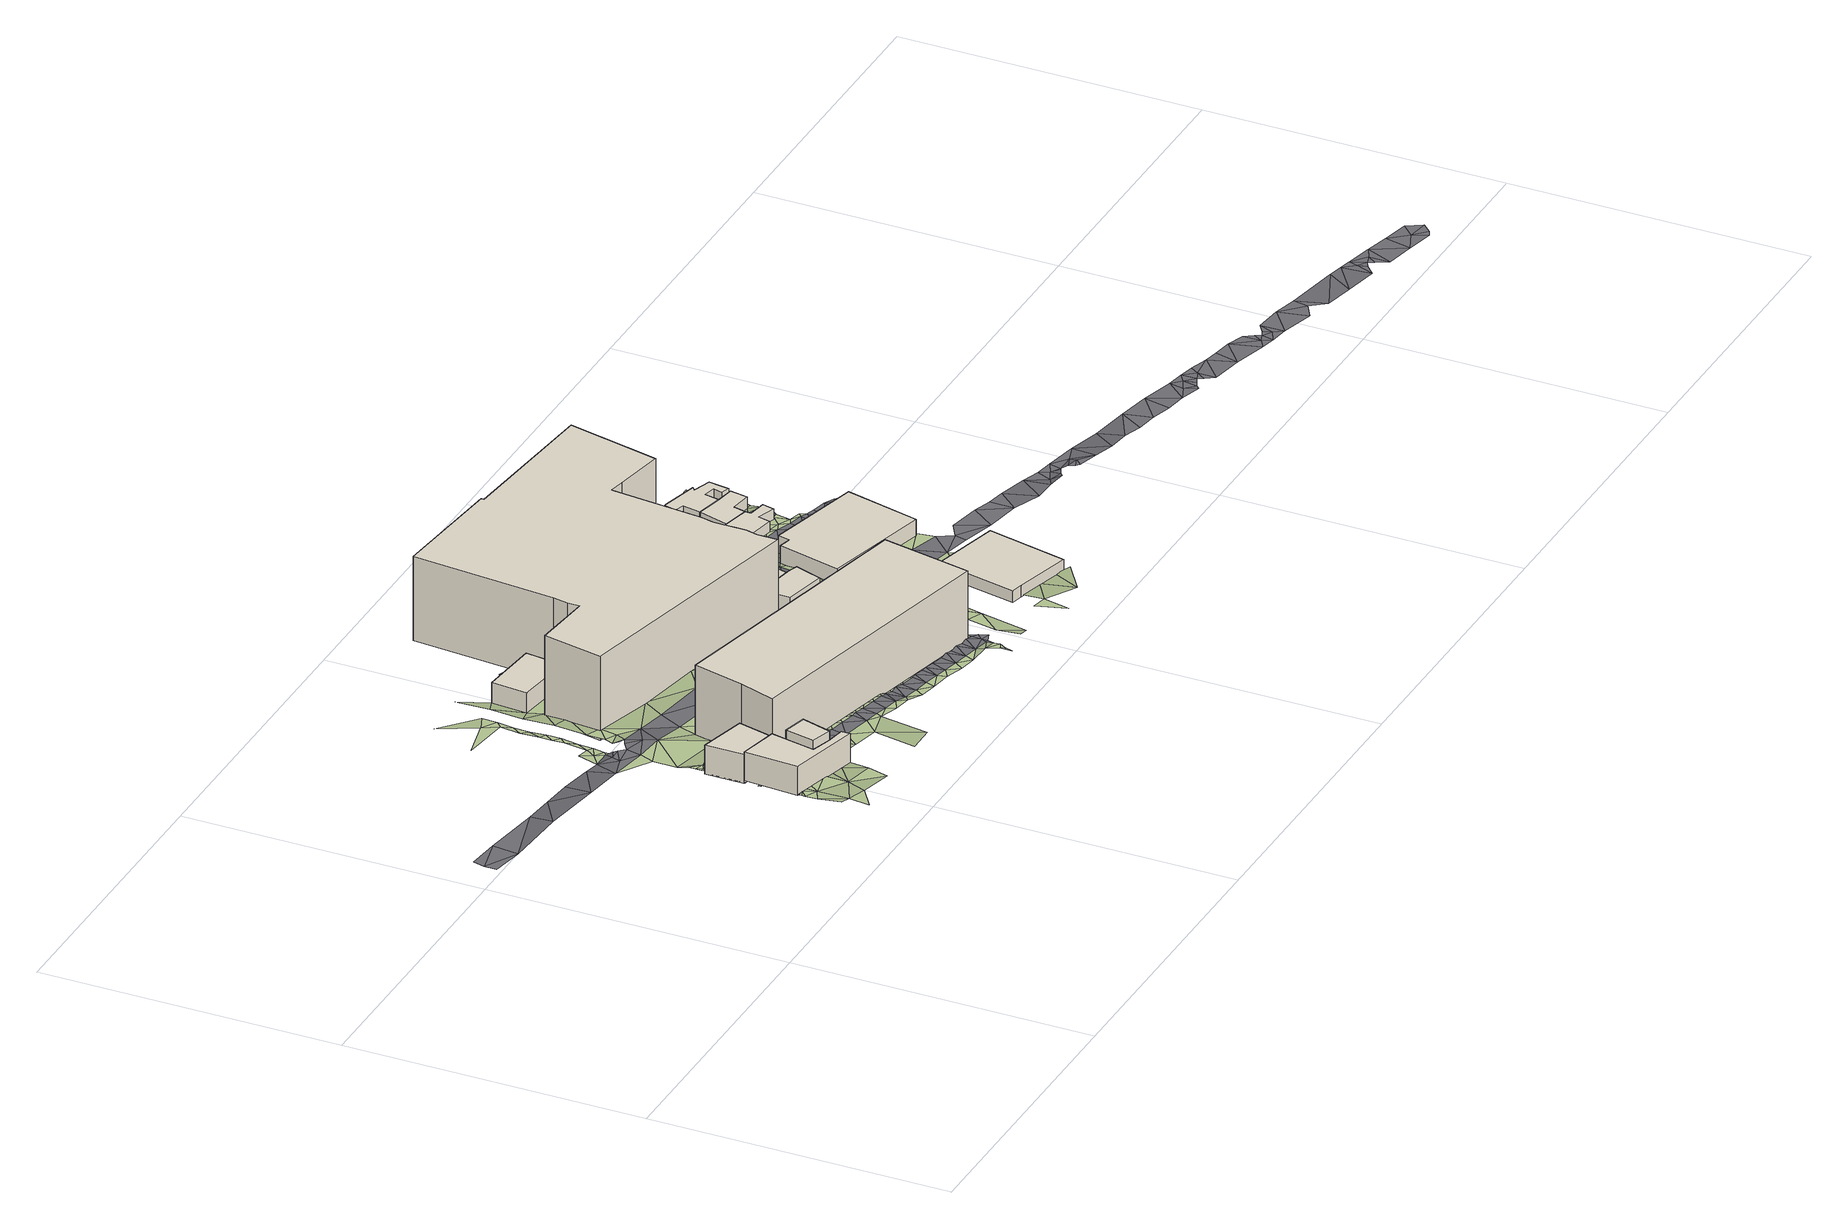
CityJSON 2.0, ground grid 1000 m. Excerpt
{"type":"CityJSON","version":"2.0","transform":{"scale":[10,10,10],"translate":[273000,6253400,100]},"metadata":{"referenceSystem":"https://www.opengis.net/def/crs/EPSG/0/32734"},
"CityObjects":{
"building1":{"type":"Building","attributes":{"building":"office","building:levels":3,"building_height":9.7,"roof_height":22.56,"ground_height":12.86,"plus_code":"4FRW3CCR+JX6"},"geometry":[{"type":"Solid","lod":"1","boundaries":[[[[0,1,2,3]],[[1,4,5,2]],[[4,6,7,5]],[[6,8,9,7]],[[8,10,11,9]],[[10,12,13,11]],[[12,14,15,13]],[[14,0,3,15]],[[3,2,5,7,9,11,13,15]],[[14,12,10,8,6,4,1,0]]]]}]},
"building2":{"type":"Building","attributes":{"building":"office","building:levels":3,"building_height":9.7,"roof_height":21.95,"ground_height":12.25,"plus_code":"4FRW3CCR+MXM"},"geometry":[{"type":"Solid","lod":"1","boundaries":[[[[16,17,18,19]],[[17,20,21,18]],[[20,22,23,21]],[[22,16,19,23]],[[19,18,21,23]],[[22,20,17,16]]]]}]},
"building3":{"type":"Building","attributes":{"building":"office","building:levels":4,"building_height":12.5,"roof_height":25.58,"ground_height":13.08,"plus_code":"4FRW3CCV+J26"},"geometry":[{"type":"Solid","lod":"1","boundaries":[[[[4,24,25,26]],[[24,8,27,25]],[[8,6,28,27]],[[6,4,26,28]],[[26,25,27,28]],[[6,8,24,4]]]]}]},
"building4":{"type":"Building","attributes":{"address":"Bow Wow 21 Barron Street Woodstock Cape Town","building":"retail","building:levels":2,"building_height":6.9,"roof_height":16.2,"ground_height":9.3,"plus_code":"4FRW3CCV+X36"},"geometry":[{"type":"Solid","lod":"1","boundaries":[[[[29,30,31,32]],[[30,33,34,31]],[[33,35,36,34]],[[35,37,38,36]],[[37,39,40,38]],[[39,29,32,40]],[[32,31,34,36,38,40]],[[39,37,35,33,30,29]]]]}]},
"building5":{"type":"Building","attributes":{"address":"The Iron Works 2 Ravenscraig Road Woodstock 7915 Cape Town","building":"apartments","building:levels":8,"building:flats":"136","building_height":23.7,"roof_height":34.47,"ground_height":10.77,"plus_code":"4FRW3CCV+M66"},"geometry":[{"type":"Solid","lod":"1","boundaries":[[[[41,42,43,44]],[[42,45,46,43]],[[45,47,48,46]],[[47,49,50,48]],[[49,41,44,50]],[[44,43,46,48,50]],[[49,47,45,42,41]]]]}]},
"building6":{"type":"Building","attributes":{"address":"Woodstock Quarter Woodstock Quarter 184 Victoria Road Woodstock Cape Town","building":"apartments","building:levels":10,"building:flats":"452","building_height":29.3,"roof_height":35.95,"ground_height":6.65,"plus_code":"4FRW3CCV+X69"},"geometry":[{"type":"Solid","lod":"1","boundaries":[[[[51,52,53,54]],[[52,55,56,53]],[[55,57,58,56]],[[57,59,60,58]],[[59,61,62,60]],[[61,63,64,62]],[[63,65,66,64]],[[65,67,68,66]],[[67,69,70,68]],[[69,71,72,70]],[[71,73,74,72]],[[73,75,76,74]],[[75,77,78,76]],[[77,79,80,78]],[[79,81,82,80]],[[81,83,84,82]],[[83,85,86,84]],[[85,87,88,86]],[[87,89,90,88]],[[89,51,54,90]],[[54,53,56,58,60,62,64,66,68,70,72,74,76,78,80,82,84,86,88,90]],[[89,87,85,83,81,79,77,75,73,71,69,67,65,63,61,59,57,55,52,51]]]]}]},
"building7":{"type":"Building","attributes":{"address":"9 Victoria Road Woodstock Cape Town","building":"retail","building:levels":2,"building_height":6.9,"roof_height":16.98,"ground_height":10.08,"plus_code":"4FRW3CCV+Q9H"},"geometry":[{"type":"Solid","lod":"1","boundaries":[[[[91,92,93,94]],[[92,95,96,93]],[[95,97,98,96]],[[97,99,100,98]],[[99,101,102,100]],[[101,103,104,102]],[[103,91,94,104]],[[94,93,96,98,100,102,104]],[[103,101,99,97,95,92,91]]]]}]},
"building8":{"type":"Building","attributes":{"address":"44 Gympie Street Woodstock Cape Town","building":"house","building:levels":2,"building_height":6.9,"roof_height":15.73,"ground_height":8.83,"plus_code":"4FRW3CCV+R95"},"geometry":[{"type":"Solid","lod":"1","boundaries":[[[[105,106,107,108]],[[106,109,110,107]],[[109,111,112,110]],[[111,113,114,112]],[[113,115,116,114]],[[115,105,108,116]],[[108,107,110,112,114,116]],[[115,113,111,109,106,105]]]]}]},
"building9":{"type":"Building","attributes":{"address":"42 Gympie Street Woodstock Cape Town","building":"house","building:levels":2,"building_height":6.9,"roof_height":15.73,"ground_height":8.83,"plus_code":"4FRW3CCV+R9H"},"geometry":[{"type":"Solid","lod":"1","boundaries":[[[[117,118,119,120]],[[118,121,122,119]],[[121,123,124,122]],[[123,106,107,124]],[[106,105,108,107]],[[105,117,120,108]],[[120,119,122,124,107,108]],[[105,106,123,121,118,117]]]]}]},
"building10":{"type":"Building","attributes":{"address":"40 Gympie Street Woodstock Cape Town","building":"house","building:levels":2,"building_height":6.9,"roof_height":15.73,"ground_height":8.83,"plus_code":"4FRW3CCV+RCJ"},"geometry":[{"type":"Solid","lod":"1","boundaries":[[[[125,126,127,128]],[[126,129,130,127]],[[129,131,132,130]],[[131,118,119,132]],[[118,117,120,119]],[[117,125,128,120]],[[128,127,130,132,119,120]],[[117,118,131,129,126,125]]]]}]},
"building11":{"type":"Building","attributes":{"address":"38 Gympie Street Woodstock Cape Town","building":"house","building:levels":2,"building_height":6.9,"roof_height":15.73,"ground_height":8.83,"plus_code":"4FRW3CCV+VC6"},"geometry":[{"type":"Solid","lod":"1","boundaries":[[[[125,133,134,128]],[[133,135,136,134]],[[135,137,138,136]],[[137,139,140,138]],[[139,126,127,140]],[[126,125,128,127]],[[128,134,136,138,140,127]],[[126,139,137,135,133,125]]]]}]},
"building12":{"type":"Building","attributes":{"address":"36 Gympie Street Woodstock Cape Town","building":"house","building:levels":2,"building_height":6.9,"roof_height":15.73,"ground_height":8.83,"plus_code":"4FRW3CCV+VCP"},"geometry":[{"type":"Solid","lod":"1","boundaries":[[[[141,142,143,144]],[[142,145,146,143]],[[145,147,148,146]],[[147,149,150,148]],[[149,151,152,150]],[[151,141,144,152]],[[144,143,146,148,150,152]],[[151,149,147,145,142,141]]]]}]},
"building13":{"type":"Building","attributes":{"address":"34 Gympie Street Woodstock Cape Town","building":"house","building:levels":2,"building_height":6.9,"roof_height":14.96,"ground_height":8.06,"plus_code":"4FRW3CCV+WC3"},"geometry":[{"type":"Solid","lod":"1","boundaries":[[[[153,154,155,156]],[[154,157,158,155]],[[157,159,160,158]],[[159,161,162,160]],[[161,163,164,162]],[[163,165,166,164]],[[165,153,156,166]],[[156,155,158,160,162,164,166]],[[165,163,161,159,157,154,153]]]]}]},
"building14":{"type":"Building","attributes":{"address":"32 Gympie Street Woodstock Cape Town","building":"house","building:levels":2,"building_height":6.9,"roof_height":14.96,"ground_height":8.06,"plus_code":"4FRW3CCV+WCH"},"geometry":[{"type":"Solid","lod":"1","boundaries":[[[[167,168,169,170]],[[168,171,172,169]],[[171,173,174,172]],[[173,175,176,174]],[[175,154,155,176]],[[154,153,156,155]],[[153,167,170,156]],[[170,169,172,174,176,155,156]],[[153,154,175,173,171,168,167]]]]}]},
"building15":{"type":"Building","attributes":{"address":"30 Gympie Street Woodstock Cape Town","building":"house","building:levels":2,"building_height":6.9,"roof_height":14.96,"ground_height":8.06,"plus_code":"4FRW3CCV+WFJ"},"geometry":[{"type":"Solid","lod":"1","boundaries":[[[[177,178,179,180]],[[178,181,182,179]],[[181,183,184,182]],[[183,168,169,184]],[[168,167,170,169]],[[167,177,180,170]],[[180,179,182,184,169,170]],[[167,168,183,181,178,177]]]]}]},
"building16":{"type":"Building","attributes":{"address":"28 Gympie Street Woodstock Cape Town","building":"house","building:levels":2,"building_height":6.9,"roof_height":14.96,"ground_height":8.06,"plus_code":"4FRW3CCV+XC9"},"geometry":[{"type":"Solid","lod":"1","boundaries":[[[[185,186,187,188]],[[186,189,190,187]],[[189,191,192,190]],[[191,178,179,192]],[[178,177,180,179]],[[177,185,188,180]],[[188,187,190,192,179,180]],[[177,178,191,189,186,185]]]]}]},
"building17":{"type":"Building","attributes":{"address":"12 Victoria Road Woodstock Cape Town","building":"retail","building:levels":1,"building_height":4.1,"roof_height":14.33,"ground_height":10.23,"plus_code":"4FRW3CCV+HHV"},"geometry":[{"type":"Solid","lod":"1","boundaries":[[[[193,194,195,196]],[[194,197,198,195]],[[197,199,200,198]],[[199,201,202,200]],[[201,203,204,202]],[[203,193,196,204]],[[196,195,198,200,202,204]],[[203,201,199,197,194,193]]]]}]},
"building18":{"type":"Building","attributes":{"address":"11 Victoria Road Woodstock Cape Town","building":"retail","building:levels":2,"building_height":6.9,"roof_height":15.41,"ground_height":8.51,"plus_code":"4FRW3CCV+QHC"},"geometry":[{"type":"Solid","lod":"1","boundaries":[[[[205,206,207,208]],[[206,209,210,207]],[[209,211,212,210]],[[211,213,214,212]],[[213,215,216,214]],[[215,205,208,216]],[[208,207,210,212,214,216]],[[215,213,211,209,206,205]]]]}]},
"building19":{"type":"Building","attributes":{"address":"43 Gympie Street Woodstock Cape Town","building":"house","building:levels":1,"building_height":4.1,"roof_height":12.16,"ground_height":8.06,"plus_code":"4FRW3CCV+VGH"},"geometry":[{"type":"Solid","lod":"1","boundaries":[[[[217,218,219,220]],[[218,221,222,219]],[[221,223,224,222]],[[223,225,226,224]],[[225,227,228,226]],[[227,229,230,228]],[[229,231,232,230]],[[231,233,234,232]],[[233,235,236,234]],[[235,237,238,236]],[[237,239,240,238]],[[239,217,220,240]],[[220,219,222,224,226,228,230,232,234,236,238,240]],[[239,237,235,233,231,229,227,225,223,221,218,217]]]]}]},
"building20":{"type":"Building","attributes":{"address":"41 Gympie Street Woodstock Cape Town","building":"house","building:levels":1,"building_height":4.1,"roof_height":11.95,"ground_height":7.85,"plus_code":"4FRW3CCV+WH7"},"geometry":[{"type":"Solid","lod":"1","boundaries":[[[[217,239,240,220]],[[239,241,242,240]],[[241,243,244,242]],[[243,245,246,244]],[[245,247,248,246]],[[247,249,250,248]],[[249,217,220,250]],[[220,240,242,244,246,248,250]],[[249,247,245,243,241,239,217]]]]}]},
"building21":{"type":"Building","attributes":{"address":"39 Gympie Street Woodstock Cape Town","building":"house","building:levels":1,"building_height":4.1,"roof_height":11.95,"ground_height":7.85,"plus_code":"4FRW3CCV+XH4"},"geometry":[{"type":"Solid","lod":"1","boundaries":[[[[247,251,252,248]],[[251,253,254,252]],[[253,255,256,254]],[[255,257,258,256]],[[257,259,260,258]],[[259,261,262,260]],[[261,263,264,262]],[[263,265,266,264]],[[265,267,268,266]],[[267,269,270,268]],[[269,271,272,270]],[[271,249,250,272]],[[249,247,248,250]],[[248,252,254,256,258,260,262,264,266,268,270,272,250]],[[249,271,269,267,265,263,261,259,257,255,253,251,247]]]]}]},
"terrain1":{"type":"TINRelief","geometry":[{"type":"CompositeSurface","lod":"1","boundaries":[[[273,274,275]],[[276,274,277]],[[275,274,278]],[[278,279,275]],[[280,279,281]],[[282,283,284]],[[280,281,284]],[[283,282,285]],[[284,281,282]],[[285,286,283]],[[278,281,279]],[[287,288,289]],[[282,281,290]],[[278,290,281]],[[291,292,293]],[[274,294,278]],[[274,276,294]],[[290,278,295]],[[296,297,298]],[[296,298,299]],[[300,299,301]],[[301,302,300]],[[303,12,304]],[[12,305,304]],[[305,12,306]],[[306,307,305]],[[308,295,278]],[[307,306,309]],[[309,310,307]],[[311,310,309]],[[310,311,312]],[[312,311,313]],[[314,312,313]],[[308,278,294]],[[315,314,313]],[[315,316,314]],[[317,316,315]],[[316,317,318]],[[318,317,319]],[[319,320,318]],[[320,319,321]],[[320,321,322]],[[276,323,294]],[[324,322,321]],[[324,325,322]],[[326,325,324]],[[325,326,327]],[[328,329,330]],[[331,330,329]],[[328,332,329]],[[294,333,308]],[[331,329,334]],[[335,331,334]],[[334,329,332]],[[334,336,335]],[[332,337,334]],[[294,323,338]],[[339,340,341]],[[294,342,333]],[[294,338,342]],[[337,343,334]],[[344,345,346]],[[345,347,346]],[[348,349,350]],[[350,351,348]],[[346,352,344]],[[351,350,10]],[[353,334,343]],[[10,354,355]],[[341,336,356]],[[357,346,347]],[[334,358,336]],[[338,0,342]],[[359,4,360]],[[24,350,349]],[[355,354,361]],[[10,350,362]],[[361,363,355]],[[347,364,357]],[[365,363,361]],[[363,365,366]],[[367,352,346]],[[357,367,346]],[[366,365,368]],[[4,1,360]],[[362,350,369]],[[368,370,366]],[[341,356,339]],[[359,360,371]],[[343,372,353]],[[373,370,368]],[[369,350,24]],[[370,373,374]],[[24,359,371]],[[352,367,375]],[[376,360,1]],[[375,377,352]],[[378,353,372]],[[334,353,358]],[[379,380,381]],[[380,379,382]],[[371,360,383]],[[384,369,24]],[[360,376,383]],[[382,379,385]],[[336,358,356]],[[386,24,371]],[[385,387,382]],[[388,353,378]],[[377,375,389]],[[378,17,388]],[[390,377,389]],[[386,371,391]],[[384,24,392]],[[383,391,371]],[[24,386,392]],[[17,387,393]],[[388,17,393]],[[353,388,394]],[[395,396,397]],[[398,383,376]],[[393,394,388]],[[399,353,394]],[[400,401,402]],[[390,389,403]],[[403,404,390]],[[405,386,391]],[[383,406,391]],[[384,392,407]],[[386,408,392]],[[405,391,406]],[[408,386,405]],[[399,358,353]],[[383,398,409]],[[406,383,409]],[[396,410,397]],[[411,392,408]],[[392,411,407]],[[397,410,412]],[[404,403,413]],[[413,414,404]],[[415,384,407]],[[407,411,416]],[[417,418,412]],[[398,419,409]],[[415,407,416]],[[410,417,412]],[[420,414,413]],[[356,358,41]],[[396,421,410]],[[398,422,419]],[[414,420,401]],[[423,415,416]],[[424,402,425]],[[402,401,426]],[[401,420,426]],[[421,417,410]],[[427,356,41]],[[423,428,415]],[[402,426,425]],[[429,418,417]],[[418,429,430]],[[419,422,431]],[[428,423,432]],[[433,431,422]],[[432,434,428]],[[427,41,435]],[[433,436,437]],[[438,439,430]],[[434,432,440]],[[438,430,429]],[[421,441,417]],[[37,442,439]],[[440,443,434]],[[431,433,444]],[[438,37,439]],[[445,443,440]],[[446,433,437]],[[441,421,447]],[[442,37,35]],[[443,445,448]],[[446,444,433]],[[435,449,427]],[[450,442,35]],[[438,451,37]],[[448,445,452]],[[453,448,452]],[[444,446,454]],[[455,451,438]],[[456,453,452]],[[449,435,457]],[[453,456,458]],[[446,459,454]],[[460,441,447]],[[458,456,461]],[[459,446,462]],[[461,463,458]],[[464,451,455]],[[463,461,465]],[[462,466,459]],[[466,462,467]],[[465,468,463]],[[469,449,457]],[[464,39,451]],[[468,465,470]],[[467,471,466]],[[441,460,472]],[[473,468,470]],[[474,33,475]],[[473,470,476]],[[471,467,477]],[[478,30,29]],[[479,473,476]],[[478,29,480]],[[480,33,478]],[[479,476,481]],[[449,469,482]],[[471,477,483]],[[33,484,475]],[[33,480,485]],[[486,479,481]],[[33,485,484]],[[487,483,477]],[[479,486,488]],[[488,486,489]],[[487,490,483]],[[491,472,460]],[[489,492,488]],[[482,469,493]],[[492,489,494]],[[487,495,490]],[[495,487,496]],[[497,492,494]],[[497,494,498]],[[498,499,497]],[[496,500,495]],[[493,501,482]],[[499,498,502]],[[500,496,503]],[[472,491,504]],[[505,499,502]],[[505,502,506]],[[506,507,505]],[[507,506,508]],[[500,503,509]],[[508,510,507]],[[511,501,493]],[[512,509,503]],[[510,508,513]],[[512,514,509]],[[510,513,515]],[[515,513,516]],[[504,491,517]],[[515,516,518]],[[512,519,514]],[[518,516,520]],[[519,512,521]],[[501,511,522]],[[520,523,518]],[[524,523,520]],[[525,526,527]],[[527,528,525]],[[529,521,528]],[[523,524,530]],[[528,527,529]],[[519,521,531]],[[529,532,521]],[[517,533,504]],[[530,524,534]],[[531,521,532]],[[522,511,535]],[[534,536,530]],[[537,536,534]],[[536,537,538]],[[538,537,539]],[[511,540,535]],[[533,517,541]],[[539,542,538]],[[542,543,538]],[[543,542,544]],[[99,541,517]],[[97,533,541]],[[544,545,543]],[[546,535,540]],[[99,517,547]],[[545,544,548]],[[549,550,551]],[[548,552,545]],[[99,97,541]],[[552,548,553]],[[554,552,553]],[[540,555,546]],[[99,547,556]],[[557,554,553]],[[550,549,558]],[[557,559,554]],[[555,540,49]],[[560,95,561]],[[559,557,562]],[[556,547,563]],[[561,95,92]],[[550,558,564]],[[562,565,559]],[[565,562,566]],[[566,49,565]],[[563,567,556]],[[129,123,118]],[[558,568,564]],[[563,569,570]],[[571,555,49]],[[567,563,570]],[[123,121,118]],[[49,566,571]],[[572,570,569]],[[572,569,573]],[[570,574,567]],[[118,131,129]],[[570,572,575]],[[555,571,576]],[[574,570,575]],[[573,577,572]],[[572,578,575]],[[578,572,577]],[[575,579,574]],[[580,575,578]],[[579,575,101]],[[575,580,101]],[[581,582,139]],[[558,583,568]],[[581,139,137]],[[584,101,585]],[[582,581,145]],[[568,583,586]],[[137,135,581]],[[587,588,589]],[[145,590,582]],[[135,145,581]],[[591,592,593]],[[159,582,590]],[[582,159,594]],[[595,91,596]],[[590,145,142]],[[103,596,91]],[[597,598,599]],[[600,601,602]],[[149,145,135]],[[103,599,598]],[[603,595,596]],[[103,604,596]],[[603,605,595]],[[600,606,601]],[[159,171,594]],[[606,607,601]],[[603,596,604]],[[608,149,135]],[[606,609,607]],[[610,606,600]],[[149,147,145]],[[168,611,594]],[[612,586,583]],[[594,171,168]],[[603,613,605]],[[171,159,614]],[[613,117,605]],[[612,615,586]],[[609,606,616]],[[617,606,610]],[[616,618,609]],[[149,608,619]],[[616,606,617]],[[617,610,620]],[[183,611,168]],[[173,171,614]],[[613,621,117]],[[619,608,622]],[[189,623,611]],[[189,611,183]],[[125,117,621]],[[618,616,624]],[[614,175,173]],[[175,614,157]],[[625,591,626]],[[617,627,616]],[[617,620,627]],[[624,628,618]],[[154,175,157]],[[629,619,622]],[[630,189,183]],[[631,626,591]],[[186,623,189]],[[125,621,632]],[[615,612,633]],[[634,627,620]],[[622,133,629]],[[125,632,133]],[[191,189,630]],[[628,624,635]],[[133,151,629]],[[181,178,630]],[[133,632,636]],[[630,178,191]],[[151,133,636]],[[612,637,633]],[[628,635,638]],[[628,638,639]],[[636,640,151]],[[151,640,641]],[[633,642,615]],[[643,627,634]],[[631,644,626]],[[641,640,141]],[[213,639,638]],[[141,640,645]],[[646,639,213]],[[141,645,153]],[[631,647,644]],[[639,646,648]],[[649,642,633]],[[627,643,650]],[[211,646,213]],[[651,153,645]],[[652,648,653]],[[653,648,646]],[[153,651,167]],[[654,642,649]],[[211,209,646]],[[653,646,655]],[[646,209,655]],[[656,167,651]],[[657,658,659]],[[167,656,177]],[[660,657,659]],[[642,654,661]],[[650,643,662]],[[657,660,663]],[[659,664,660]],[[209,665,655]],[[666,657,663]],[[664,659,667]],[[656,668,177]],[[177,668,185]],[[667,669,664]],[[661,654,670]],[[665,209,671]],[[666,663,672]],[[673,669,667]],[[663,674,672]],[[185,668,675]],[[669,673,676]],[[666,672,218]],[[677,666,218]],[[678,185,675]],[[679,676,673]],[[650,662,680]],[[681,677,218]],[[679,682,676]],[[671,683,665]],[[218,684,681]],[[681,685,677]],[[686,682,679]],[[687,677,249]],[[249,677,685]],[[680,662,688]],[[683,671,689]],[[682,686,690]],[[269,691,687]],[[690,686,692]],[[249,269,687]],[[690,692,693]],[[694,691,269]],[[694,695,691]],[[686,696,692]],[[683,689,697]],[[249,271,269]],[[267,695,694]],[[693,692,698]],[[699,695,267]],[[700,692,696]],[[701,702,703]],[[704,697,689]],[[267,265,699]],[[699,705,695]],[[700,698,692]],[[701,703,706]],[[700,696,707]],[[706,241,701]],[[700,708,698]],[[703,709,706]],[[707,710,700]],[[709,698,708]],[[241,706,243]],[[711,710,707]],[[708,712,709]],[[713,706,709]],[[713,709,712]],[[243,706,713]],[[247,255,251]],[[255,247,245]],[[714,243,713]],[[253,251,255]],[[243,714,715]],[[243,715,245]],[[245,257,255]],[[263,261,716]],[[716,717,263]],[[263,717,718]],[[717,716,719]],[[717,720,718]],[[717,719,259]]]}]},
"road1":{"type":"Road","attributes":{"highway":"residential","name":"Armadale Street","surface":"asphalt","lanes":0,"width":5.59},"geometry":[{"type":"MultiSurface","lod":"1","boundaries":[[[721,405,406]],[[408,721,411]],[[721,408,405]],[[416,411,721]],[[406,409,721]],[[537,519,722]],[[431,444,445]],[[532,723,531]],[[724,725,722]],[[539,725,542]],[[539,722,725]],[[722,723,724]],[[461,454,459]],[[537,534,519]],[[481,476,471]],[[489,490,494]],[[445,444,452]],[[506,500,508]],[[470,466,476]],[[489,483,490]],[[416,721,423]],[[461,459,465]],[[500,509,508]],[[524,519,534]],[[498,495,502]],[[483,486,471]],[[495,498,490]],[[431,445,440]],[[454,456,444]],[[432,419,431]],[[721,409,419]],[[514,524,520]],[[494,490,498]],[[466,465,459]],[[476,466,471]],[[537,722,539]],[[531,723,722]],[[516,514,520]],[[423,721,432]],[[452,444,456]],[[495,506,502]],[[481,471,486]],[[506,495,500]],[[513,509,516]],[[466,470,465]],[[519,524,514]],[[722,519,531]],[[432,431,440]],[[456,454,461]],[[486,483,489]],[[508,509,513]],[[514,516,509]],[[721,419,432]]]}]},
"road2":{"type":"Road","attributes":{"highway":"residential","name":"Gympie Street","surface":"asphalt","lanes":1,"width":7,"oneway":"yes"},"geometry":[{"type":"MultiSurface","lod":"1","boundaries":[[[726,727,573]],[[602,728,600]],[[613,639,621]],[[729,730,731]],[[645,640,732]],[[656,687,668]],[[733,734,735]],[[736,648,737]],[[103,598,738]],[[739,740,741]],[[628,639,613]],[[742,736,737]],[[734,733,695]],[[732,742,743]],[[695,675,691]],[[736,742,636]],[[677,687,656]],[[691,668,687]],[[677,651,666]],[[744,613,603]],[[745,585,746]],[[738,604,103]],[[587,747,588]],[[748,738,598]],[[589,747,587]],[[749,750,751]],[[746,585,580]],[[752,753,589]],[[754,753,752]],[[598,749,748]],[[577,727,755]],[[747,756,588]],[[727,577,573]],[[585,101,580]],[[757,758,746]],[[628,744,618]],[[749,597,750]],[[754,752,759]],[[584,753,754]],[[745,746,758]],[[760,758,761]],[[745,760,585]],[[584,585,760]],[[746,580,578]],[[756,750,588]],[[749,751,748]],[[598,597,749]],[[747,753,761]],[[751,750,756]],[[589,753,747]],[[753,584,760]],[[754,759,584]],[[762,741,740]],[[729,763,764]],[[727,731,755]],[[765,739,766]],[[765,767,739]],[[768,730,729]],[[758,760,745]],[[578,577,755]],[[728,730,768]],[[748,751,756]],[[744,603,738]],[[753,760,761]],[[748,756,618]],[[601,730,602]],[[757,609,758]],[[730,728,602]],[[730,601,757]],[[739,769,766]],[[770,763,731]],[[744,738,748]],[[603,604,738]],[[757,601,607]],[[755,731,757]],[[727,726,770]],[[769,739,771]],[[609,757,607]],[[746,578,755]],[[636,742,640]],[[651,645,666]],[[770,731,727]],[[757,746,755]],[[729,731,763]],[[757,731,730]],[[739,772,771]],[[740,739,767]],[[772,739,741]],[[621,639,736]],[[609,618,758]],[[761,756,747]],[[618,744,748]],[[744,628,613]],[[636,632,736]],[[618,756,761]],[[758,618,761]],[[621,736,632]],[[639,648,736]],[[743,657,732]],[[732,640,742]],[[675,695,733]],[[668,691,675]],[[773,735,774]],[[773,769,771]],[[735,773,771]],[[651,677,656]],[[657,666,732]],[[666,645,732]],[[735,734,774]]]}]},
"road3":{"type":"Road","attributes":{"highway":"secondary","name":"Victoria Road","surface":"asphalt","lanes":4,"width":8.8},"geometry":[{"type":"MultiSurface","lod":"1","boundaries":[[[775,776,777]],[[778,779,780]],[[781,778,782]],[[780,782,778]],[[783,784,780]],[[482,491,449]],[[339,356,785]],[[786,787,788]],[[789,776,340]],[[345,787,790]],[[785,791,788]],[[427,447,421]],[[339,785,788]],[[482,501,491]],[[535,517,522]],[[642,643,615]],[[792,793,794]],[[634,615,643]],[[795,688,661]],[[795,796,797]],[[793,610,794]],[[793,634,620]],[[798,799,800]],[[801,802,803]],[[804,805,806]],[[806,805,807]],[[807,808,801]],[[809,810,811]],[[812,813,814]],[[815,816,817]],[[818,819,816]],[[820,821,822]],[[823,824,825]],[[826,827,828]],[[829,830,831]],[[832,833,824]],[[834,835,836]],[[837,836,838]],[[839,838,835]],[[840,841,821]],[[814,813,842]],[[843,812,844]],[[782,780,784]],[[805,804,797]],[[845,846,847]],[[848,837,844]],[[849,844,837]],[[827,826,850]],[[795,661,796]],[[447,449,460]],[[347,345,790]],[[813,812,843]],[[851,852,853]],[[854,823,825]],[[855,820,822]],[[517,491,501]],[[800,856,857]],[[858,850,826]],[[763,770,798]],[[569,799,573]],[[857,856,546]],[[798,770,726]],[[798,726,799]],[[563,800,569]],[[764,555,792]],[[794,859,768]],[[615,634,793]],[[859,600,728]],[[661,662,642]],[[573,799,726]],[[855,860,861]],[[768,729,794]],[[792,729,764]],[[799,569,800]],[[792,555,576]],[[862,810,853]],[[815,818,816]],[[546,856,535]],[[764,763,798]],[[863,803,802]],[[852,862,853]],[[825,824,833]],[[345,340,787]],[[791,785,396]],[[854,864,865]],[[790,866,347]],[[794,610,859]],[[768,859,728]],[[449,447,427]],[[620,610,793]],[[610,600,859]],[[797,867,795]],[[829,831,839]],[[868,869,840]],[[830,865,864]],[[801,808,802]],[[853,809,851]],[[789,340,345]],[[840,820,868]],[[854,865,870]],[[830,829,871]],[[808,807,805]],[[872,873,810]],[[811,810,873]],[[340,339,787]],[[788,787,339]],[[874,875,873]],[[811,875,876]],[[820,840,821]],[[855,822,877]],[[793,792,576]],[[794,729,792]],[[877,860,855]],[[817,816,860]],[[856,800,563]],[[563,547,856]],[[853,810,809]],[[421,785,356]],[[356,427,421]],[[864,854,878]],[[825,878,854]],[[848,836,837]],[[831,838,839]],[[879,829,839]],[[845,872,862]],[[776,789,777]],[[866,790,786]],[[868,814,842]],[[869,841,840]],[[821,880,822]],[[877,822,880]],[[824,881,832]],[[854,870,823]],[[850,882,883]],[[764,798,555]],[[857,798,800]],[[838,836,835]],[[836,848,834]],[[535,856,547]],[[876,875,884]],[[873,875,811]],[[875,803,884]],[[845,847,872]],[[862,872,810]],[[790,787,786]],[[555,798,857]],[[546,555,857]],[[867,797,804]],[[882,850,858]],[[832,881,885]],[[827,846,828]],[[865,830,871]],[[835,886,839]],[[879,839,886]],[[662,661,688]],[[843,844,849]],[[883,824,823]],[[881,883,882]],[[884,803,863]],[[846,827,847]],[[883,881,824]],[[882,885,881]],[[875,874,803]],[[801,803,874]],[[643,642,662]],[[517,535,547]],[[819,861,816]],[[860,816,861]],[[421,396,785]],[[868,842,869]],[[775,783,776]],[[783,775,784]],[[522,517,501]],[[449,491,460]]]}]},
"road4":{"type":"Road","attributes":{"highway":"residential","name":"Hofmeyer Lane","surface":"asphalt","lanes":0,"width":5},"geometry":[{"type":"MultiSurface","lod":"1","boundaries":[[[887,888,889]],[[890,891,887]],[[683,686,665]],[[648,652,737]],[[892,742,737]],[[743,742,892]],[[673,655,665]],[[887,891,893]],[[711,707,697]],[[655,667,659]],[[686,683,696]],[[659,658,892]],[[679,665,686]],[[894,895,896]],[[897,888,893]],[[889,898,887]],[[895,887,898]],[[892,737,652]],[[673,665,679]],[[658,657,743]],[[659,892,653]],[[895,894,890]],[[655,659,653]],[[895,890,887]],[[893,888,887]],[[696,683,707]],[[653,892,652]],[[743,892,658]],[[894,711,697]],[[667,655,673]],[[711,894,896]],[[707,683,697]]]}]}
},
"vertices":[
[104,29,16],[104,32,16],[104,32,26],[104,29,26],[98,33,16],[98,33,26],[91,35,16],[91,35,26],[93,45,16],[93,45,26],[94,50,16],[94,50,26],[81,53,16],[81,53,26],[80,35,16],[80,35,26],
[94,50,15],[97,62,15],[97,62,25],[94,50,25],[81,66,15],[81,66,25],[81,53,15],[81,53,25],
[101,43,16],[101,43,29],[98,33,29],[93,45,29],[91,35,29],
[118,133,12],[115,133,12],[115,133,19],[118,133,19],[116,141,12],[116,141,19],[96,143,12],[96,143,19],[95,131,12],[95,131,19],[117,128,12],[117,128,19],
[102,79,14],[98,62,14],[98,62,38],[102,79,38],[94,50,14],[94,50,38],[186,29,14],[186,29,38],[192,59,14],[192,59,38],
[118,133,10],[117,128,10],[117,128,39],[118,133,39],[117,124,10],[117,124,39],[97,126,10],[97,126,39],[93,106,10],[93,106,39],[177,87,10],[177,87,39],[177,92,10],[177,92,39],[177,94,10],[177,94,39],[178,98,10],[178,98,39],[178,102,10],[178,102,39],[178,105,10],[178,105,39],[178,109,10],[178,109,39],[179,113,10],[179,113,39],[182,144,10],[182,144,39],[187,143,10],[187,143,39],[204,140,10],[204,140,39],[211,171,10],[211,171,39],[161,176,10],[161,176,39],[161,177,10],[161,177,39],[122,181,10],[122,181,39],
[191,90,13],[180,92,13],[180,92,20],[191,90,20],[177,92,13],[177,92,20],[177,87,13],[177,87,20],[177,83,13],[177,83,20],[191,80,13],[191,80,20],[194,89,13],[194,89,20],
[192,94,12],[178,98,12],[178,98,19],[192,94,19],[177,94,12],[177,94,19],[180,94,12],[180,94,19],[180,92,12],[180,92,19],[191,90,12],[191,90,19],
[194,99,12],[182,102,12],[182,102,19],[194,99,19],[182,101,12],[182,101,19],[178,102,12],[178,102,19],
[195,105,12],[178,109,12],[178,109,19],[195,105,19],[178,105,12],[178,105,19],[183,104,12],[183,104,19],
[197,112,12],[197,112,19],[185,114,12],[185,114,19],[184,112,12],[184,112,19],[179,113,12],[179,113,19],
[199,118,12],[184,121,12],[184,121,19],[199,118,19],[183,118,12],[183,118,19],[188,117,12],[188,117,19],[188,115,12],[188,115,19],[197,113,12],[197,113,19],
[200,123,11],[190,125,11],[190,125,18],[200,123,18],[190,124,11],[190,124,18],[183,126,11],[183,126,18],[182,122,11],[182,122,18],[184,121,11],[184,121,18],[199,118,11],[199,118,18],
[201,129,11],[184,133,11],[184,133,18],[201,129,18],[184,129,11],[184,129,18],[189,128,11],[189,128,18],[188,126,11],[188,126,18],
[203,134,11],[191,136,11],[191,136,18],[203,134,18],[191,135,11],[191,135,18],[185,136,11],[185,136,18],
[204,140,11],[187,143,11],[187,143,18],[204,140,18],[186,140,11],[186,140,18],[191,139,11],[191,139,18],
[217,26,13],[236,21,13],[236,21,17],[217,26,17],[242,48,13],[242,48,17],[218,54,13],[218,54,17],[218,51,13],[218,51,17],[213,27,13],[213,27,17],
[237,70,12],[243,95,12],[243,95,18],[237,70,18],[211,103,12],[211,103,18],[210,99,12],[210,99,18],[206,100,12],[206,100,18],[201,79,12],[201,79,18],
[215,122,11],[214,122,11],[214,122,15],[215,122,15],[213,117,11],[213,117,15],[210,117,11],[210,117,15],[210,114,11],[210,114,15],[211,113,11],[211,113,15],[222,111,11],[222,111,15],[223,115,11],[223,115,15],[229,113,11],[229,113,15],[230,117,11],[230,117,15],[224,118,11],[224,118,15],[224,120,11],[224,120,15],
[225,124,11],[225,124,15],[232,123,11],[232,123,15],[233,129,11],[233,129,15],[227,130,11],[227,130,15],[218,132,11],[218,132,15],
[228,135,11],[228,135,15],[232,134,11],[232,134,15],[231,131,11],[231,131,15],[234,130,11],[234,130,15],[235,137,11],[235,137,15],[229,139,11],[229,139,15],[230,140,11],[230,140,15],[218,143,11],[218,143,15],[217,143,11],[217,143,15],[216,139,11],[216,139,15],[219,138,11],[219,138,15],
[79,20,18],[82,19,18],[79,28,17],[88,17,18],[81,12,18],[83,30,17],[79,32,17],[79,33,17],[81,34,17],[80,35,17],[79,35,17],[79,34,17],[80,36,17],[80,37,17],[80,39,17],[80,38,17],[80,40,17],[83,34,17],[80,44,17],[80,45,17],[80,43,17],[92,24,17],[86,34,17],[80,47,17],[80,46,17],[80,47,16],[80,48,16],[80,49,16],[80,50,16],[80,51,16],[80,52,16],[80,53,16],[80,54,16],[81,54,16],[80,55,16],[92,32,17],[81,55,16],[80,56,16],[81,56,16],[80,57,16],[81,57,16],[80,58,16],[81,58,16],[80,59,16],[81,59,16],[80,60,16],[81,60,16],[80,61,16],[81,61,16],[80,62,16],[100,15,17],[81,62,16],[80,63,16],[81,63,16],[81,64,16],[81,66,16],[82,67,16],[81,67,16],[81,69,16],[83,66,16],[96,31,16],[84,68,16],[81,71,16],[81,75,15],[85,65,16],[102,22,17],[83,88,15],[70,90,15],[81,83,15],[100,30,16],[89,64,16],[76,105,14],[74,98,14],[78,101,14],[80,98,14],[93,47,16],[93,45,17],[95,48,15],[94,49,16],[80,104,14],[95,66,15],[95,51,16],[94,51,16],[93,87,15],[81,99,14],[100,71,15],[99,37,16],[101,34,16],[95,52,15],[96,49,15],[95,52,16],[81,97,14],[95,53,15],[95,53,16],[82,103,14],[95,54,15],[98,49,15],[95,55,15],[101,40,16],[93,63,16],[96,55,15],[96,56,15],[82,108,14],[105,34,16],[81,112,14],[95,63,15],[97,59,15],[96,58,15],[96,57,15],[96,59,15],[106,37,16],[102,48,15],[97,60,15],[104,42,16],[97,61,15],[97,64,15],[83,114,14],[81,116,14],[105,40,16],[104,44,16],[98,62,15],[98,65,15],[87,97,15],[89,96,15],[87,99,14],[109,33,16],[99,67,15],[67,136,13],[83,134,13],[80,139,13],[83,119,14],[81,120,14],[106,41,16],[107,40,16],[106,45,16],[106,42,16],[108,39,16],[92,100,14],[107,43,16],[88,102,14],[84,125,13],[82,127,13],[110,46,16],[108,44,16],[93,106,14],[88,108,14],[113,38,16],[84,130,13],[98,95,14],[114,32,16],[110,45,16],[75,152,12],[85,141,13],[85,136,13],[104,85,14],[114,45,16],[96,118,13],[89,119,14],[118,37,16],[114,44,16],[123,30,16],[118,44,16],[109,77,14],[119,15,17],[128,15,17],[97,126,12],[90,130,13],[119,42,16],[114,101,13],[91,141,13],[122,44,16],[128,35,16],[124,41,16],[132,32,16],[108,93,14],[126,43,16],[125,81,14],[92,153,12],[106,130,12],[129,40,16],[129,42,16],[133,34,16],[105,125,12],[131,40,16],[124,74,14],[133,41,16],[137,33,16],[127,90,14],[134,39,16],[138,30,16],[137,40,16],[117,124,12],[139,38,16],[142,32,16],[144,29,16],[141,39,16],[136,72,15],[143,37,16],[147,31,15],[135,96,14],[144,38,16],[108,142,12],[112,148,12],[146,37,15],[150,27,15],[116,137,12],[148,38,15],[118,137,12],[148,36,15],[146,76,13],[152,30,15],[119,145,12],[118,141,12],[151,36,15],[156,26,15],[152,37,15],[153,35,15],[157,29,15],[148,85,13],[156,36,15],[147,69,14],[158,34,15],[162,28,15],[163,25,15],[159,35,15],[160,34,15],[163,34,15],[166,27,15],[157,74,13],[163,33,15],[169,23,15],[156,91,13],[165,34,15],[165,33,15],[166,34,15],[168,32,15],[171,26,15],[170,33,15],[170,64,14],[175,22,15],[172,31,15],[176,25,15],[174,32,15],[175,31,15],[170,80,13],[176,31,15],[181,24,15],[177,30,15],[181,21,16],[168,72,14],[178,31,15],[180,30,15],[183,15,16],[183,13,16],[184,16,16],[183,17,16],[185,18,16],[182,30,15],[186,23,15],[185,20,16],[166,89,13],[182,29,15],[175,70,14],[184,30,15],[185,29,15],[186,29,15],[187,28,15],[181,61,14],[172,85,13],[187,30,15],[186,33,15],[188,35,15],[187,37,15],[182,69,14],[180,78,13],[190,39,15],[197,15,15],[195,24,14],[193,15,16],[189,43,15],[191,43,15],[190,47,14],[189,67,14],[184,82,13],[192,48,14],[202,32,14],[191,51,14],[177,94,13],[180,94,13],[193,52,14],[186,77,13],[197,34,14],[191,55,14],[194,57,14],[187,81,13],[200,44,14],[188,76,13],[188,78,13],[195,61,14],[189,77,13],[190,76,13],[189,80,13],[190,79,13],[196,65,14],[191,77,13],[191,78,13],[190,80,13],[191,79,13],[182,114,12],[180,121,12],[206,50,14],[192,81,13],[192,80,13],[202,54,14],[193,84,13],[193,85,13],[192,84,13],[182,122,12],[216,18,15],[211,19,15],[214,9,15],[180,129,11],[192,92,13],[193,90,13],[193,87,13],[194,88,13],[193,88,13],[198,74,13],[197,75,13],[197,74,13],[194,91,13],[194,90,13],[192,94,13],[199,75,13],[198,76,13],[189,113,12],[198,78,13],[200,73,13],[181,136,11],[211,52,14],[195,94,13],[187,125,11],[204,63,14],[201,79,13],[202,76,13],[199,82,13],[192,114,12],[203,73,13],[197,100,12],[193,112,12],[182,144,11],[203,86,13],[217,26,14],[225,24,14],[209,77,13],[201,90,13],[195,113,12],[187,136,11],[226,12,15],[198,107,12],[218,54,14],[208,71,14],[204,92,13],[199,110,12],[218,51,14],[205,96,13],[204,99,12],[200,113,12],[198,114,12],[222,59,13],[218,69,14],[232,22,14],[202,119,12],[207,104,12],[236,19,15],[206,107,12],[222,53,13],[221,73,13],[203,125,11],[206,108,12],[208,107,12],[226,52,13],[211,106,12],[205,131,11],[207,114,12],[207,113,12],[210,112,12],[210,114,12],[231,57,13],[228,67,13],[210,117,12],[211,113,12],[216,105,12],[209,121,12],[212,111,12],[206,138,11],[214,112,12],[234,50,13],[219,101,12],[213,120,12],[215,111,12],[213,117,12],[208,144,11],[216,112,12],[211,129,11],[206,148,10],[217,110,12],[237,70,13],[216,124,11],[220,111,12],[227,102,12],[215,122,12],[216,127,11],[223,109,12],[213,136,11],[238,64,13],[226,99,12],[222,111,12],[214,140,11],[226,110,12],[223,115,12],[216,141,11],[215,144,11],[228,107,12],[232,101,12],[229,113,12],[219,145,11],[230,108,12],[224,120,12],[224,118,12],[226,118,12],[236,97,12],[219,147,11],[228,121,12],[233,106,12],[231,113,12],[230,117,12],[234,107,12],[235,105,12],[233,116,12],[233,119,12],[234,123,11],[235,126,11],[231,138,11],[233,141,11],[230,144,11],[233,138,11],[234,144,11],
[109,42,16],[187,25,15],[187,23,15],[190,24,15],[189,27,15],
[190,75,13],[191,75,13],[197,73,13],[195,72,14],[196,74,13],[193,74,13],[205,116,12],[210,150,10],[217,152,10],[213,162,10],[202,106,12],[205,109,12],[195,89,13],[221,173,10],[222,177,10],[218,176,10],[203,111,12],[206,113,12],[198,89,13],[193,80,13],[193,78,13],[194,84,13],[195,88,13],[194,87,13],[193,86,13],[194,86,13],[192,83,13],[193,83,13],[193,82,13],[192,77,13],[195,85,13],[196,76,13],[195,80,13],[192,82,13],[193,81,13],[196,82,13],[221,178,10],[191,73,13],[193,71,14],[223,174,10],[223,173,10],[223,175,10],[196,73,13],[222,171,10],[191,74,13],[214,169,10],[216,175,10],[221,167,10],[219,159,10],
[48,102,14],[57,92,15],[58,101,14],[6,103,14],[6,99,14],[17,97,14],[7,107,14],[18,106,14],[37,95,15],[38,103,14],[91,91,15],[82,95,15],[77,92,15],[84,93,15],[69,99,14],[78,95,15],[87,95,15],[195,69,14],[201,69,14],[198,71,14],[241,59,13],[240,55,13],[251,52,13],[189,73,13],[189,75,13],[187,74,13],[280,55,12],[280,46,13],[284,48,12],[257,60,13],[263,50,13],[263,58,13],[269,57,13],[274,47,12],[292,46,13],[297,48,12],[291,48,12],[407,26,13],[410,16,13],[424,22,14],[459,6,14],[455,10,14],[457,5,14],[462,9,14],[459,14,14],[433,20,14],[435,15,14],[438,16,14],[354,38,13],[351,36,13],[354,33,13],[328,35,13],[326,44,13],[321,36,13],[376,33,13],[368,26,13],[379,23,13],[350,31,13],[352,32,13],[387,27,13],[385,26,13],[388,24,13],[390,21,13],[384,22,13],[382,25,13],[432,17,14],[433,14,14],[420,14,13],[406,21,13],[399,28,13],[308,39,13],[315,38,13],[314,47,12],[390,29,13],[401,18,13],[337,42,13],[293,44,13],[294,43,13],[296,45,13],[357,34,13],[442,18,14],[183,74,13],[185,71,14],[335,33,13],[198,72,13],[448,7,14],[450,16,14],[301,41,13],[286,45,13],[357,28,13],[365,35,13],[81,96,15],[246,62,13],[429,21,14],[430,11,14],[359,37,13],[370,34,13],[303,50,12],[292,52,12],[286,53,12],[288,50,12],[289,47,13],[438,9,14],[355,31,13],[382,31,13],[436,13,14],[347,34,13],[342,32,13],[348,39,13],[287,46,13],[349,30,13],[384,28,13],
[248,100,11],[249,100,11],[249,101,11],[242,98,12],[247,97,12],[207,110,12],[248,98,11],[237,100,12],[243,103,12],[238,104,12],[250,99,11],[248,102,11]
]}
